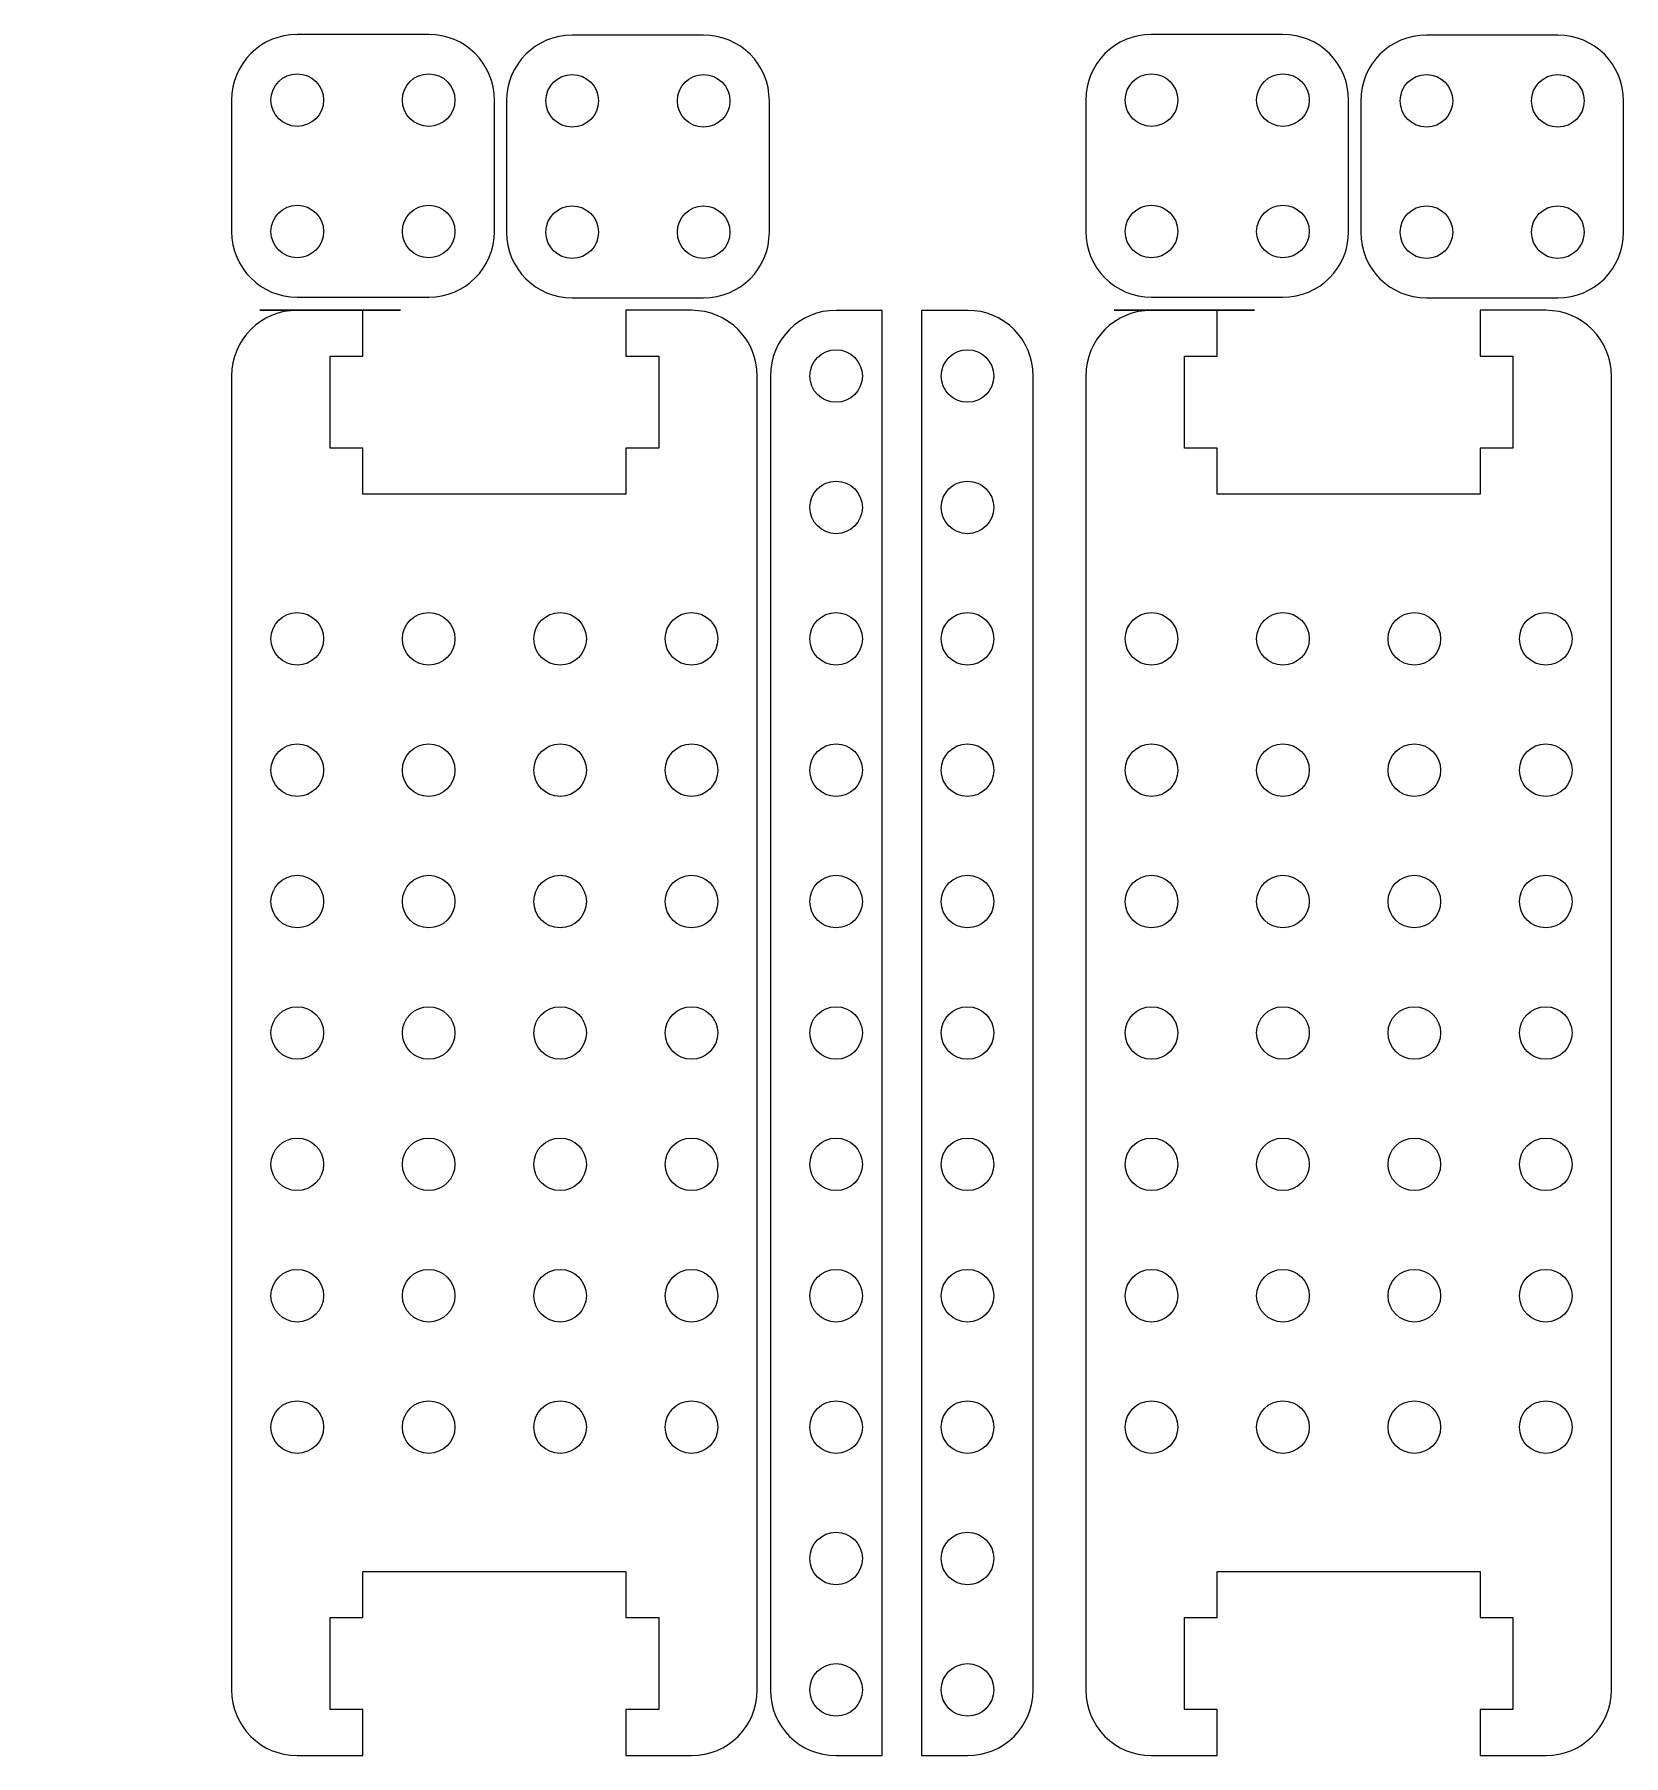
# Model space of a CAD drawing. Extents: x -15 to 771, y 0 to 274.
# Drawn here: x -15 to 105.9, y 136 to 267 of the extents above; entities that cross this region are included whole.
import ezdxf

# ---------------------------------------------------------------- set-up
doc = ezdxf.new("R2010")
doc.units = 0
doc.layers.add('Layer_1', color=7, linetype='CONTINUOUS')

msp = doc.modelspace()

# ---------------------------------------------------------------- linework, layer by layer
at = {"layer": 'Layer_1', "color": 7}
for points in [[(15.000052, 266.999999), (5.000038, 267.00001)], [(35.920381, 266.948155), (25.920367, 266.948166)], [(80.000012, 266.999999), (69.999998, 267.00001)], [(100.920364, 266.948155), (90.92035, 266.948166)], [(0.000051, 262.000003), (0.000048, 252.000009)], [(7.000051, 261.999994), (7.000051, 261.999994)], [(17.000054, 261.999994), (17.000054, 261.999994)], [(20.000053, 257.000027), (20.000053, 262.000003)], [(20.92038, 261.948159), (20.92038, 251.948165)], [(27.920383, 261.94815), (27.920383, 261.94815)], [(37.920383, 261.94815), (37.920383, 261.94815)], [(40.920382, 256.948183), (40.920382, 261.948159)], [(65.000011, 262.000003), (65.000008, 252.000009)], [(72.000011, 261.999994), (72.000011, 261.999994)], [(82.000014, 261.999994), (82.000014, 261.999994)], [(85.000013, 257.000027), (85.000013, 262.000003)], [(85.920363, 261.948159), (85.920363, 251.948165)], [(92.920366, 261.94815), (92.920366, 261.94815)], [(102.920366, 261.94815), (102.920366, 261.94815)], [(105.920365, 256.948183), (105.920365, 261.948159)], [(20.000053, 252.000037), (20.000053, 257.000027)], [(40.920382, 251.948193), (40.920382, 256.948183)], [(85.000013, 252.000037), (85.000013, 257.000027)], [(105.920365, 251.948193), (105.920365, 256.948183)], [(7.000051, 251.999994), (7.000051, 251.999994)], [(17.000051, 251.999994), (17.000051, 251.999994)], [(27.92038, 251.94815), (27.92038, 251.94815)], [(37.920383, 251.94815), (37.920383, 251.94815)], [(72.000011, 251.999994), (72.000011, 251.999994)], [(82.000011, 251.999994), (82.000011, 251.999994)], [(92.920363, 251.94815), (92.920363, 251.94815)], [(102.920366, 251.94815), (102.920366, 251.94815)], [(5.000035, 246.999991), (15.000052, 247.000019)], [(25.920367, 246.948147), (35.920381, 246.948175)], [(69.999995, 246.999991), (80.000012, 247.000019)], [(90.92035, 246.948147), (100.920364, 246.948175)], [(35.00004, 246.000004), (30.000039, 246.000004), (30.000039, 242.499997), (32.500039, 242.499997), (32.500039, 235.499991), (30.000039, 235.499991), (30.000039, 231.99999), (10.000039, 231.99999), (10.000039, 235.499991), (7.500039, 235.499991), (7.500039, 242.499997), (10.000042, 242.499997), (10.000039, 246.000004)], [(46.000029, 135.999987), (49.500059, 135.999987), (49.500059, 245.999984)], [(49.500059, 245.999984), (46.000043, 245.999984)], [(56.000032, 245.999984), (52.500053, 245.999984), (52.500053, 135.999987)], [(100, 246.000004), (94.999999, 246.000004), (94.999999, 242.499997), (97.5, 242.499997), (97.5, 235.499991), (94.999999, 235.499991), (94.999999, 231.99999), (75, 231.99999), (75, 235.499991), (72.499999, 235.499991), (72.499999, 242.499997), (75.000002, 242.499997), (75, 246.000004)], [(46.000047, 242.999977), (46.000047, 242.999977)], [(56.000047, 242.999977), (56.000047, 242.999977)], [(0.000042, 240.999989), (0.000028, 140.999977)], [(40.000064, 140.999977), (40.000064, 240.999989)], [(41.000045, 240.999994), (41.000031, 140.999974)], [(61.00005, 140.999974), (61.00005, 240.999994)], [(65.000003, 240.999989), (64.999989, 140.999977)], [(105.000024, 140.999977), (105.000024, 240.999989)], [(46.000047, 232.999997), (46.000047, 232.999997)], [(56.000047, 232.999997), (56.000047, 232.999997)], [(5.000045, 222.999994), (5.000045, 222.999994)], [(15.000044, 222.999994), (15.000044, 222.999994)], [(25.000044, 222.999991), (25.000044, 222.999991)], [(35.000044, 222.999991), (35.000044, 222.999991)], [(46.000047, 222.999988), (46.000047, 222.999988)], [(56.000047, 222.999988), (56.000047, 222.999988)], [(70.000005, 222.999994), (70.000005, 222.999994)], [(80.000005, 222.999994), (80.000005, 222.999994)], [(90.000004, 222.999991), (90.000004, 222.999991)], [(100.000004, 222.999991), (100.000004, 222.999991)], [(5.000045, 212.999991), (5.000045, 212.999991)], [(15.000044, 212.999991), (15.000044, 212.999991)], [(25.000044, 212.999989), (25.000044, 212.999989)], [(35.000044, 212.999989), (35.000044, 212.999989)], [(46.000047, 212.99998), (46.000047, 212.99998)], [(56.000047, 212.99998), (56.000047, 212.99998)], [(70.000005, 212.999991), (70.000005, 212.999991)], [(80.000005, 212.999991), (80.000005, 212.999991)], [(90.000004, 212.999989), (90.000004, 212.999989)], [(100.000004, 212.999989), (100.000004, 212.999989)], [(5.000045, 202.999992), (5.000045, 202.999992)], [(15.000044, 202.999992), (15.000044, 202.999992)], [(25.000044, 202.999989), (25.000044, 202.999989)], [(35.000044, 202.999989), (35.000044, 202.999989)], [(46.000047, 202.999972), (46.000047, 202.999972)], [(56.000047, 202.999972), (56.000047, 202.999972)], [(70.000005, 202.999992), (70.000005, 202.999992)], [(80.000005, 202.999992), (80.000005, 202.999992)], [(90.000004, 202.999989), (90.000004, 202.999989)], [(100.000004, 202.999989), (100.000004, 202.999989)], [(5.000045, 192.999992), (5.000045, 192.999992)], [(15.000044, 192.999992), (15.000044, 192.999992)], [(25.000044, 192.999989), (25.000044, 192.999989)], [(35.000044, 192.999989), (35.000044, 192.999989)], [(46.000047, 192.999986), (46.000047, 192.999986)], [(56.000047, 192.999986), (56.000047, 192.999986)], [(70.000005, 192.999992), (70.000005, 192.999992)], [(80.000005, 192.999992), (80.000005, 192.999992)], [(90.000004, 192.999989), (90.000004, 192.999989)], [(100.000004, 192.999989), (100.000004, 192.999989)], [(5.000045, 182.999992), (5.000045, 182.999992)], [(15.000044, 182.999992), (15.000044, 182.999992)], [(25.000044, 182.999989), (25.000044, 182.999989)], [(35.000044, 182.999989), (35.000044, 182.999989)], [(46.000047, 182.999986), (46.000047, 182.999986)], [(56.000047, 182.999986), (56.000047, 182.999986)], [(70.000005, 182.999992), (70.000005, 182.999992)], [(80.000005, 182.999992), (80.000005, 182.999992)], [(90.000004, 182.999989), (90.000004, 182.999989)], [(100.000004, 182.999989), (100.000004, 182.999989)], [(5.000045, 172.999992), (5.000045, 172.999992)], [(15.000044, 172.999992), (15.000044, 172.999992)], [(25.000044, 172.99999), (25.000044, 172.99999)], [(35.000044, 172.99999), (35.000044, 172.99999)], [(46.000047, 172.999987), (46.000047, 172.999987)], [(56.000047, 172.999987), (56.000047, 172.999987)], [(70.000005, 172.999992), (70.000005, 172.999992)], [(80.000005, 172.999992), (80.000005, 172.999992)], [(90.000004, 172.99999), (90.000004, 172.99999)], [(100.000004, 172.99999), (100.000004, 172.99999)], [(5.000045, 162.999995), (5.000045, 162.999995)], [(15.000044, 162.999995), (15.000044, 162.999995)], [(25.000044, 162.999995), (25.000044, 162.999995)], [(35.000044, 162.999995), (35.000044, 162.999995)], [(46.000047, 162.99999), (46.000047, 162.99999)], [(56.000047, 162.99999), (56.000047, 162.99999)], [(70.000005, 162.999995), (70.000005, 162.999995)], [(80.000005, 162.999995), (80.000005, 162.999995)], [(90.000004, 162.999995), (90.000004, 162.999995)], [(100.000004, 162.999995), (100.000004, 162.999995)], [(46.000047, 152.99999), (46.000047, 152.99999)], [(56.000047, 152.99999), (56.000047, 152.99999)], [(5.000027, 135.99999), (10.000039, 135.99999), (10.000042, 139.499991), (7.500041, 139.499991), (7.500039, 146.499991), (10.000042, 146.499991), (10.000042, 149.99999), (30.000016, 149.99999), (30.000039, 146.499991), (32.500039, 146.499991), (32.500039, 139.499991), (30.000039, 139.499991), (30.000044, 135.99999), (35.00004, 135.99999)], [(69.999987, 135.99999), (75, 135.99999), (75.000002, 139.499991), (72.500002, 139.499991), (72.499999, 146.499991), (75.000002, 146.499991), (75.000002, 149.99999), (94.999977, 149.99999), (94.999999, 146.499991), (97.5, 146.499991), (97.5, 139.499991), (94.999999, 139.499991), (95.000005, 135.99999), (100, 135.99999)], [(46.000047, 142.99999), (46.000047, 142.99999)], [(56.000047, 142.99999), (56.000047, 142.99999)], [(40.000064, 140.999977), (40.000064, 140.999977)], [(105.000024, 140.999977), (105.000024, 140.999977)], [(52.500053, 135.999987), (56.000032, 135.999987)]]:
    msp.add_lwpolyline(points, dxfattribs=at)
for points in [[(5.000038, 267.00001), (2.230041, 267.000013), (0.000051, 264.769995), (0.000051, 262.000003)], [(20.000053, 262.000003), (20.000053, 264.769983), (17.770049, 266.999996), (15.000052, 266.999999)], [(25.920367, 266.948166), (23.15037, 266.948169), (20.92038, 264.71815), (20.92038, 261.948159)], [(40.920382, 261.948159), (40.920382, 264.718139), (38.690378, 266.948152), (35.920381, 266.948155)], [(69.999998, 267.00001), (67.230001, 267.000013), (65.000011, 264.769995), (65.000011, 262.000003)], [(85.000013, 262.000003), (85.000013, 264.769983), (82.770009, 266.999996), (80.000012, 266.999999)], [(90.92035, 266.948166), (88.150353, 266.948169), (85.920363, 264.71815), (85.920363, 261.948159)], [(105.920365, 261.948159), (105.920365, 264.718139), (103.690361, 266.948152), (100.920364, 266.948155)], [(3.000051, 261.999994), (3.000051, 263.104564), (3.895482, 263.999994), (5.000051, 263.999994)], [(5.000051, 263.999994), (6.10462, 263.999994), (7.000051, 263.104564), (7.000051, 261.999994)], [(13.000054, 261.999994), (13.000054, 263.104564), (13.895484, 263.999994), (15.000054, 263.999994)], [(15.000054, 263.999994), (16.104623, 263.999994), (17.000054, 263.104564), (17.000054, 261.999994)], [(23.920383, 261.94815), (23.920383, 263.052719), (24.815813, 263.948149), (25.920383, 263.948149)], [(25.920383, 263.948149), (27.024952, 263.948149), (27.920383, 263.052719), (27.920383, 261.94815)], [(33.920383, 261.94815), (33.920383, 263.052719), (34.815813, 263.948149), (35.920383, 263.948149)], [(35.920383, 263.948149), (37.024952, 263.948149), (37.920383, 263.052719), (37.920383, 261.94815)], [(68.000011, 261.999994), (68.000011, 263.104564), (68.895442, 263.999994), (70.000011, 263.999994)], [(70.000011, 263.999994), (71.104581, 263.999994), (72.000011, 263.104564), (72.000011, 261.999994)], [(78.000014, 261.999994), (78.000014, 263.104564), (78.895444, 263.999994), (80.000014, 263.999994)], [(80.000014, 263.999994), (81.104583, 263.999994), (82.000014, 263.104564), (82.000014, 261.999994)], [(88.920366, 261.94815), (88.920366, 263.052719), (89.815796, 263.948149), (90.920366, 263.948149)], [(90.920366, 263.948149), (92.024935, 263.948149), (92.920366, 263.052719), (92.920366, 261.94815)], [(98.920365, 261.94815), (98.920365, 263.052719), (99.815796, 263.948149), (100.920366, 263.948149)], [(100.920366, 263.948149), (102.024935, 263.948149), (102.920366, 263.052719), (102.920366, 261.94815)], [(5.000051, 259.999994), (3.895482, 259.999994), (3.000051, 260.895424), (3.000051, 261.999994)], [(7.000051, 261.999994), (7.000051, 260.895424), (6.10462, 259.999994), (5.000051, 259.999994)], [(15.000054, 259.999994), (13.895484, 259.999994), (13.000054, 260.895424), (13.000054, 261.999994)], [(17.000054, 261.999994), (17.000054, 260.895424), (16.104623, 259.999994), (15.000054, 259.999994)], [(25.920383, 259.94815), (24.815813, 259.94815), (23.920383, 260.84358), (23.920383, 261.94815)], [(27.920383, 261.94815), (27.920383, 260.84358), (27.024952, 259.94815), (25.920383, 259.94815)], [(35.920383, 259.94815), (34.815813, 259.94815), (33.920383, 260.84358), (33.920383, 261.94815)], [(37.920383, 261.94815), (37.920383, 260.84358), (37.024952, 259.94815), (35.920383, 259.94815)], [(70.000011, 259.999994), (68.895442, 259.999994), (68.000011, 260.895424), (68.000011, 261.999994)], [(72.000011, 261.999994), (72.000011, 260.895424), (71.104581, 259.999994), (70.000011, 259.999994)], [(80.000014, 259.999994), (78.895444, 259.999994), (78.000014, 260.895424), (78.000014, 261.999994)], [(82.000014, 261.999994), (82.000014, 260.895424), (81.104583, 259.999994), (80.000014, 259.999994)], [(90.920366, 259.94815), (89.815796, 259.94815), (88.920366, 260.84358), (88.920366, 261.94815)], [(92.920366, 261.94815), (92.920366, 260.84358), (92.024935, 259.94815), (90.920366, 259.94815)], [(100.920366, 259.94815), (99.815796, 259.94815), (98.920365, 260.84358), (98.920365, 261.94815)], [(102.920366, 261.94815), (102.920366, 260.84358), (102.024935, 259.94815), (100.920366, 259.94815)], [(3.000051, 251.999994), (3.000051, 253.104564), (3.895482, 253.999994), (5.000051, 253.999994)], [(5.000051, 253.999994), (6.10462, 253.999994), (7.000051, 253.104564), (7.000051, 251.999994)], [(13.000051, 251.999994), (13.000051, 253.104564), (13.895481, 253.999994), (15.000051, 253.999994)], [(15.000051, 253.999994), (16.10462, 253.999994), (17.000051, 253.104564), (17.000051, 251.999994)], [(23.92038, 251.94815), (23.92038, 253.05272), (24.815811, 253.94815), (25.92038, 253.94815)], [(25.92038, 253.94815), (27.024949, 253.94815), (27.92038, 253.05272), (27.92038, 251.94815)], [(33.920383, 251.94815), (33.920383, 253.05272), (34.815813, 253.94815), (35.920383, 253.94815)], [(35.920383, 253.94815), (37.024952, 253.94815), (37.920383, 253.05272), (37.920383, 251.94815)], [(68.000011, 251.999994), (68.000011, 253.104564), (68.895442, 253.999994), (70.000011, 253.999994)], [(70.000011, 253.999994), (71.104581, 253.999994), (72.000011, 253.104564), (72.000011, 251.999994)], [(78.000011, 251.999994), (78.000011, 253.104564), (78.895442, 253.999994), (80.000011, 253.999994)], [(80.000011, 253.999994), (81.104581, 253.999994), (82.000011, 253.104564), (82.000011, 251.999994)], [(88.920363, 251.94815), (88.920363, 253.05272), (89.815793, 253.94815), (90.920363, 253.94815)], [(90.920363, 253.94815), (92.024932, 253.94815), (92.920363, 253.05272), (92.920363, 251.94815)], [(98.920365, 251.94815), (98.920365, 253.05272), (99.815796, 253.94815), (100.920366, 253.94815)], [(100.920366, 253.94815), (102.024935, 253.94815), (102.920366, 253.05272), (102.920366, 251.94815)], [(0.000048, 252.000009), (0.000048, 249.229998), (2.230038, 246.999991), (5.000035, 246.999991)], [(5.000051, 249.999994), (3.895482, 249.999994), (3.000051, 250.895424), (3.000051, 251.999994)], [(7.000051, 251.999994), (7.000051, 250.895424), (6.10462, 249.999994), (5.000051, 249.999994)], [(15.000051, 249.999994), (13.895481, 249.999994), (13.000051, 250.895424), (13.000051, 251.999994)], [(17.000051, 251.999994), (17.000051, 250.895424), (16.10462, 249.999994), (15.000051, 249.999994)], [(15.000052, 247.000019), (17.770049, 247.000019), (20.000053, 249.230054), (20.000053, 252.000037)], [(20.92038, 251.948165), (20.92038, 249.178154), (23.15037, 246.948147), (25.920367, 246.948147)], [(25.92038, 249.94815), (24.815811, 249.94815), (23.92038, 250.84358), (23.92038, 251.94815)], [(27.92038, 251.94815), (27.92038, 250.84358), (27.024949, 249.94815), (25.92038, 249.94815)], [(35.920383, 249.94815), (34.815813, 249.94815), (33.920383, 250.84358), (33.920383, 251.94815)], [(35.920381, 246.948175), (38.690378, 246.948175), (40.920382, 249.17821), (40.920382, 251.948193)], [(37.920383, 251.94815), (37.920383, 250.84358), (37.024952, 249.94815), (35.920383, 249.94815)], [(65.000008, 252.000009), (65.000008, 249.229998), (67.229998, 246.999991), (69.999995, 246.999991)], [(70.000011, 249.999994), (68.895442, 249.999994), (68.000011, 250.895424), (68.000011, 251.999994)], [(72.000011, 251.999994), (72.000011, 250.895424), (71.104581, 249.999994), (70.000011, 249.999994)], [(80.000011, 249.999994), (78.895442, 249.999994), (78.000011, 250.895424), (78.000011, 251.999994)], [(82.000011, 251.999994), (82.000011, 250.895424), (81.104581, 249.999994), (80.000011, 249.999994)], [(80.000012, 247.000019), (82.770009, 247.000019), (85.000013, 249.230054), (85.000013, 252.000037)], [(85.920363, 251.948165), (85.920363, 249.178154), (88.150353, 246.948147), (90.92035, 246.948147)], [(90.920363, 249.94815), (89.815793, 249.94815), (88.920363, 250.84358), (88.920363, 251.94815)], [(92.920363, 251.94815), (92.920363, 250.84358), (92.024932, 249.94815), (90.920363, 249.94815)], [(100.920366, 249.94815), (99.815796, 249.94815), (98.920365, 250.84358), (98.920365, 251.94815)], [(100.920364, 246.948175), (103.690361, 246.948175), (105.920365, 249.17821), (105.920365, 251.948193)], [(102.920366, 251.94815), (102.920366, 250.84358), (102.024935, 249.94815), (100.920366, 249.94815)], [(10.000039, 246.000004), (-14.999964, 246.000004), (30.000044, 246.000004), (5.000041, 246.000004)], [(5.000041, 246.000004), (2.230058, 246.000004), (0.000042, 243.769997), (0.000042, 240.999989)], [(40.000064, 240.999989), (40.000064, 243.769997), (37.770029, 246.000004), (35.00004, 246.000004)], [(46.000043, 245.999984), (43.230061, 245.999984), (41.000045, 243.769977), (41.000045, 240.999994)], [(75, 246.000004), (49.999996, 246.000004), (95.000005, 246.000004), (70.000001, 246.000004)], [(61.00005, 240.999994), (61.000078, 243.769977), (58.770015, 245.999984), (56.000032, 245.999984)], [(70.000001, 246.000004), (67.230018, 246.000004), (65.000003, 243.769997), (65.000003, 240.999989)], [(105.000024, 240.999989), (105.000024, 243.769997), (102.769989, 246.000004), (100, 246.000004)], [(44.000047, 240.999977), (44.000047, 242.104546), (44.895478, 242.999977), (46.000047, 242.999977)], [(46.000047, 242.999977), (47.104617, 242.999977), (48.000047, 242.104546), (48.000047, 240.999977)], [(54.000047, 240.999977), (54.000047, 242.104546), (54.895477, 242.999977), (56.000047, 242.999977)], [(56.000047, 242.999977), (57.104617, 242.999977), (58.000047, 242.104546), (58.000047, 240.999977)], [(46.000047, 238.999976), (44.895478, 238.999976), (44.000047, 239.895407), (44.000047, 240.999977)], [(48.000047, 240.999977), (48.000047, 239.895407), (47.104617, 238.999976), (46.000047, 238.999976)], [(56.000047, 238.999976), (54.895477, 238.999976), (54.000047, 239.895407), (54.000047, 240.999977)], [(58.000047, 240.999977), (58.000047, 239.895407), (57.104617, 238.999976), (56.000047, 238.999976)], [(44.000047, 230.999997), (44.000047, 232.104566), (44.895478, 232.999997), (46.000047, 232.999997)], [(46.000047, 232.999997), (47.104617, 232.999997), (48.000047, 232.104566), (48.000047, 230.999997)], [(54.000047, 230.999997), (54.000047, 232.104566), (54.895477, 232.999997), (56.000047, 232.999997)], [(56.000047, 232.999997), (57.104617, 232.999997), (58.000047, 232.104566), (58.000047, 230.999997)], [(46.000047, 228.999996), (44.895478, 228.999996), (44.000047, 229.895427), (44.000047, 230.999997)], [(48.000047, 230.999997), (48.000047, 229.895427), (47.104617, 228.999996), (46.000047, 228.999996)], [(56.000047, 228.999996), (54.895477, 228.999996), (54.000047, 229.895427), (54.000047, 230.999997)], [(58.000047, 230.999997), (58.000047, 229.895427), (57.104617, 228.999996), (56.000047, 228.999996)], [(3.000045, 220.999994), (3.000045, 222.104563), (3.895475, 222.999994), (5.000045, 222.999994)], [(5.000045, 222.999994), (6.104614, 222.999994), (7.000044, 222.104563), (7.000044, 220.999994)], [(13.000045, 220.999994), (13.000045, 222.104563), (13.895475, 222.999994), (15.000044, 222.999994)], [(15.000044, 222.999994), (16.104614, 222.999994), (17.000044, 222.104563), (17.000044, 220.999994)], [(23.000044, 220.999991), (23.000044, 222.10456), (23.895474, 222.999991), (25.000044, 222.999991)], [(25.000044, 222.999991), (26.104614, 222.999991), (27.000044, 222.10456), (27.000044, 220.999991)], [(33.000044, 220.999991), (33.000044, 222.10456), (33.895474, 222.999991), (35.000044, 222.999991)], [(35.000044, 222.999991), (36.104614, 222.999991), (37.000044, 222.10456), (37.000044, 220.999991)], [(44.000047, 220.999988), (44.000047, 222.104558), (44.895478, 222.999988), (46.000047, 222.999988)], [(46.000047, 222.999988), (47.104617, 222.999988), (48.000047, 222.104558), (48.000047, 220.999988)], [(54.000047, 220.999988), (54.000047, 222.104558), (54.895477, 222.999988), (56.000047, 222.999988)], [(56.000047, 222.999988), (57.104617, 222.999988), (58.000047, 222.104558), (58.000047, 220.999988)], [(68.000005, 220.999994), (68.000005, 222.104563), (68.895435, 222.999994), (70.000005, 222.999994)], [(70.000005, 222.999994), (71.104575, 222.999994), (72.000005, 222.104563), (72.000005, 220.999994)], [(78.000005, 220.999994), (78.000005, 222.104563), (78.895435, 222.999994), (80.000005, 222.999994)], [(80.000005, 222.999994), (81.104574, 222.999994), (82.000005, 222.104563), (82.000005, 220.999994)], [(88.000005, 220.999991), (88.000005, 222.10456), (88.895435, 222.999991), (90.000004, 222.999991)], [(90.000004, 222.999991), (91.104574, 222.999991), (92.000004, 222.10456), (92.000004, 220.999991)], [(98.000004, 220.999991), (98.000004, 222.10456), (98.895434, 222.999991), (100.000004, 222.999991)], [(100.000004, 222.999991), (101.104574, 222.999991), (102.000004, 222.10456), (102.000004, 220.999991)], [(5.000045, 218.999994), (3.895475, 218.999994), (3.000045, 219.895424), (3.000045, 220.999994)], [(7.000044, 220.999994), (7.000044, 219.895424), (6.104614, 218.999994), (5.000045, 218.999994)], [(15.000044, 218.999994), (13.895475, 218.999994), (13.000045, 219.895424), (13.000045, 220.999994)], [(17.000044, 220.999994), (17.000044, 219.895424), (16.104614, 218.999994), (15.000044, 218.999994)], [(25.000044, 218.999991), (23.895474, 218.999991), (23.000044, 219.895422), (23.000044, 220.999991)], [(27.000044, 220.999991), (27.000044, 219.895422), (26.104614, 218.999991), (25.000044, 218.999991)], [(35.000044, 218.999991), (33.895474, 218.999991), (33.000044, 219.895422), (33.000044, 220.999991)], [(37.000044, 220.999991), (37.000044, 219.895422), (36.104614, 218.999991), (35.000044, 218.999991)], [(46.000047, 218.999988), (44.895478, 218.999988), (44.000047, 219.895419), (44.000047, 220.999988)], [(48.000047, 220.999988), (48.000047, 219.895419), (47.104617, 218.999988), (46.000047, 218.999988)], [(56.000047, 218.999988), (54.895477, 218.999988), (54.000047, 219.895419), (54.000047, 220.999988)], [(58.000047, 220.999988), (58.000047, 219.895419), (57.104617, 218.999988), (56.000047, 218.999988)], [(70.000005, 218.999994), (68.895435, 218.999994), (68.000005, 219.895424), (68.000005, 220.999994)], [(72.000005, 220.999994), (72.000005, 219.895424), (71.104575, 218.999994), (70.000005, 218.999994)], [(80.000005, 218.999994), (78.895435, 218.999994), (78.000005, 219.895424), (78.000005, 220.999994)], [(82.000005, 220.999994), (82.000005, 219.895424), (81.104574, 218.999994), (80.000005, 218.999994)], [(90.000004, 218.999991), (88.895435, 218.999991), (88.000005, 219.895422), (88.000005, 220.999991)], [(92.000004, 220.999991), (92.000004, 219.895422), (91.104574, 218.999991), (90.000004, 218.999991)], [(100.000004, 218.999991), (98.895434, 218.999991), (98.000004, 219.895422), (98.000004, 220.999991)], [(102.000004, 220.999991), (102.000004, 219.895422), (101.104574, 218.999991), (100.000004, 218.999991)], [(3.000045, 210.999991), (3.000045, 212.104561), (3.895475, 212.999991), (5.000045, 212.999991)], [(5.000045, 212.999991), (6.104614, 212.999991), (7.000044, 212.104561), (7.000044, 210.999991)], [(13.000045, 210.999991), (13.000045, 212.104561), (13.895475, 212.999991), (15.000044, 212.999991)], [(15.000044, 212.999991), (16.104614, 212.999991), (17.000044, 212.104561), (17.000044, 210.999991)], [(23.000044, 210.999989), (23.000044, 212.104558), (23.895474, 212.999989), (25.000044, 212.999989)], [(25.000044, 212.999989), (26.104614, 212.999989), (27.000044, 212.104558), (27.000044, 210.999989)], [(33.000044, 210.999989), (33.000044, 212.104558), (33.895474, 212.999989), (35.000044, 212.999989)], [(35.000044, 212.999989), (36.104614, 212.999989), (37.000044, 212.104558), (37.000044, 210.999989)], [(44.000047, 210.99998), (44.000047, 212.104549), (44.895478, 212.99998), (46.000047, 212.99998)], [(46.000047, 212.99998), (47.104617, 212.99998), (48.000047, 212.104549), (48.000047, 210.99998)], [(54.000047, 210.99998), (54.000047, 212.104549), (54.895477, 212.99998), (56.000047, 212.99998)], [(56.000047, 212.99998), (57.104617, 212.99998), (58.000047, 212.104549), (58.000047, 210.99998)], [(68.000005, 210.999991), (68.000005, 212.104561), (68.895435, 212.999991), (70.000005, 212.999991)], [(70.000005, 212.999991), (71.104575, 212.999991), (72.000005, 212.104561), (72.000005, 210.999991)], [(78.000005, 210.999991), (78.000005, 212.104561), (78.895435, 212.999991), (80.000005, 212.999991)], [(80.000005, 212.999991), (81.104574, 212.999991), (82.000005, 212.104561), (82.000005, 210.999991)], [(88.000005, 210.999989), (88.000005, 212.104558), (88.895435, 212.999989), (90.000004, 212.999989)], [(90.000004, 212.999989), (91.104574, 212.999989), (92.000004, 212.104558), (92.000004, 210.999989)], [(98.000004, 210.999989), (98.000004, 212.104558), (98.895434, 212.999989), (100.000004, 212.999989)], [(100.000004, 212.999989), (101.104574, 212.999989), (102.000004, 212.104558), (102.000004, 210.999989)], [(5.000045, 208.999991), (3.895475, 208.999991), (3.000045, 209.895422), (3.000045, 210.999991)], [(7.000044, 210.999991), (7.000044, 209.895422), (6.104614, 208.999991), (5.000045, 208.999991)], [(15.000044, 208.999991), (13.895475, 208.999991), (13.000045, 209.895422), (13.000045, 210.999991)], [(17.000044, 210.999991), (17.000044, 209.895422), (16.104614, 208.999991), (15.000044, 208.999991)], [(25.000044, 208.999988), (23.895474, 208.999988), (23.000044, 209.895419), (23.000044, 210.999989)], [(27.000044, 210.999989), (27.000044, 209.895419), (26.104614, 208.999988), (25.000044, 208.999988)], [(35.000044, 208.999988), (33.895474, 208.999988), (33.000044, 209.895419), (33.000044, 210.999989)], [(37.000044, 210.999989), (37.000044, 209.895419), (36.104614, 208.999988), (35.000044, 208.999988)], [(46.000047, 208.99998), (44.895478, 208.99998), (44.000047, 209.895411), (44.000047, 210.99998)], [(48.000047, 210.99998), (48.000047, 209.895411), (47.104617, 208.99998), (46.000047, 208.99998)], [(56.000047, 208.99998), (54.895477, 208.99998), (54.000047, 209.895411), (54.000047, 210.99998)], [(58.000047, 210.99998), (58.000047, 209.895411), (57.104617, 208.99998), (56.000047, 208.99998)], [(70.000005, 208.999991), (68.895435, 208.999991), (68.000005, 209.895422), (68.000005, 210.999991)], [(72.000005, 210.999991), (72.000005, 209.895422), (71.104575, 208.999991), (70.000005, 208.999991)], [(80.000005, 208.999991), (78.895435, 208.999991), (78.000005, 209.895422), (78.000005, 210.999991)], [(82.000005, 210.999991), (82.000005, 209.895422), (81.104574, 208.999991), (80.000005, 208.999991)], [(90.000004, 208.999988), (88.895435, 208.999988), (88.000005, 209.895419), (88.000005, 210.999989)], [(92.000004, 210.999989), (92.000004, 209.895419), (91.104574, 208.999988), (90.000004, 208.999988)], [(100.000004, 208.999988), (98.895434, 208.999988), (98.000004, 209.895419), (98.000004, 210.999989)], [(102.000004, 210.999989), (102.000004, 209.895419), (101.104574, 208.999988), (100.000004, 208.999988)], [(3.000045, 200.999992), (3.000045, 202.104561), (3.895475, 202.999992), (5.000045, 202.999992)], [(5.000045, 202.999992), (6.104614, 202.999992), (7.000044, 202.104561), (7.000044, 200.999992)], [(13.000045, 200.999992), (13.000045, 202.104561), (13.895475, 202.999992), (15.000044, 202.999992)], [(15.000044, 202.999992), (16.104614, 202.999992), (17.000044, 202.104561), (17.000044, 200.999992)], [(23.000044, 200.999989), (23.000044, 202.104558), (23.895474, 202.999989), (25.000044, 202.999989)], [(25.000044, 202.999989), (26.104614, 202.999989), (27.000044, 202.104558), (27.000044, 200.999989)], [(33.000044, 200.999989), (33.000044, 202.104558), (33.895474, 202.999989), (35.000044, 202.999989)], [(35.000044, 202.999989), (36.104614, 202.999989), (37.000044, 202.104558), (37.000044, 200.999989)], [(44.000047, 200.999972), (44.000047, 202.104541), (44.895478, 202.999972), (46.000047, 202.999972)], [(46.000047, 202.999972), (47.104617, 202.999972), (48.000047, 202.104541), (48.000047, 200.999972)], [(54.000047, 200.999972), (54.000047, 202.104541), (54.895477, 202.999972), (56.000047, 202.999972)], [(56.000047, 202.999972), (57.104617, 202.999972), (58.000047, 202.104541), (58.000047, 200.999972)], [(68.000005, 200.999992), (68.000005, 202.104561), (68.895435, 202.999992), (70.000005, 202.999992)], [(70.000005, 202.999992), (71.104575, 202.999992), (72.000005, 202.104561), (72.000005, 200.999992)], [(78.000005, 200.999992), (78.000005, 202.104561), (78.895435, 202.999992), (80.000005, 202.999992)], [(80.000005, 202.999992), (81.104574, 202.999992), (82.000005, 202.104561), (82.000005, 200.999992)], [(88.000005, 200.999989), (88.000005, 202.104558), (88.895435, 202.999989), (90.000004, 202.999989)], [(90.000004, 202.999989), (91.104574, 202.999989), (92.000004, 202.104558), (92.000004, 200.999989)], [(98.000004, 200.999989), (98.000004, 202.104558), (98.895434, 202.999989), (100.000004, 202.999989)], [(100.000004, 202.999989), (101.104574, 202.999989), (102.000004, 202.104558), (102.000004, 200.999989)], [(5.000045, 198.999992), (3.895475, 198.999992), (3.000045, 199.895422), (3.000045, 200.999992)], [(7.000044, 200.999992), (7.000044, 199.895422), (6.104614, 198.999992), (5.000045, 198.999992)], [(15.000044, 198.999992), (13.895475, 198.999992), (13.000045, 199.895422), (13.000045, 200.999992)], [(17.000044, 200.999992), (17.000044, 199.895422), (16.104614, 198.999992), (15.000044, 198.999992)], [(25.000044, 198.999989), (23.895474, 198.999989), (23.000044, 199.895419), (23.000044, 200.999989)], [(27.000044, 200.999989), (27.000044, 199.895419), (26.104614, 198.999989), (25.000044, 198.999989)], [(35.000044, 198.999989), (33.895474, 198.999989), (33.000044, 199.895419), (33.000044, 200.999989)], [(37.000044, 200.999989), (37.000044, 199.895419), (36.104614, 198.999989), (35.000044, 198.999989)], [(46.000047, 198.999972), (44.895478, 198.999972), (44.000047, 199.895402), (44.000047, 200.999972)], [(48.000047, 200.999972), (48.000047, 199.895402), (47.104617, 198.999972), (46.000047, 198.999972)], [(56.000047, 198.999972), (54.895477, 198.999972), (54.000047, 199.895402), (54.000047, 200.999972)], [(58.000047, 200.999972), (58.000047, 199.895402), (57.104617, 198.999972), (56.000047, 198.999972)], [(70.000005, 198.999992), (68.895435, 198.999992), (68.000005, 199.895422), (68.000005, 200.999992)], [(72.000005, 200.999992), (72.000005, 199.895422), (71.104575, 198.999992), (70.000005, 198.999992)], [(80.000005, 198.999992), (78.895435, 198.999992), (78.000005, 199.895422), (78.000005, 200.999992)], [(82.000005, 200.999992), (82.000005, 199.895422), (81.104574, 198.999992), (80.000005, 198.999992)], [(90.000004, 198.999989), (88.895435, 198.999989), (88.000005, 199.895419), (88.000005, 200.999989)], [(92.000004, 200.999989), (92.000004, 199.895419), (91.104574, 198.999989), (90.000004, 198.999989)], [(100.000004, 198.999989), (98.895434, 198.999989), (98.000004, 199.895419), (98.000004, 200.999989)], [(102.000004, 200.999989), (102.000004, 199.895419), (101.104574, 198.999989), (100.000004, 198.999989)], [(3.000045, 190.999992), (3.000045, 192.104561), (3.895475, 192.999992), (5.000045, 192.999992)], [(5.000045, 192.999992), (6.104614, 192.999992), (7.000044, 192.104561), (7.000044, 190.999992)], [(13.000045, 190.999992), (13.000045, 192.104561), (13.895475, 192.999992), (15.000044, 192.999992)], [(15.000044, 192.999992), (16.104614, 192.999992), (17.000044, 192.104561), (17.000044, 190.999992)], [(23.000044, 190.999989), (23.000044, 192.104558), (23.895474, 192.999989), (25.000044, 192.999989)], [(25.000044, 192.999989), (26.104614, 192.999989), (27.000044, 192.104558), (27.000044, 190.999989)], [(33.000044, 190.999989), (33.000044, 192.104558), (33.895474, 192.999989), (35.000044, 192.999989)], [(35.000044, 192.999989), (36.104614, 192.999989), (37.000044, 192.104558), (37.000044, 190.999989)], [(44.000047, 190.999986), (44.000047, 192.104556), (44.895478, 192.999986), (46.000047, 192.999986)], [(46.000047, 192.999986), (47.104617, 192.999986), (48.000047, 192.104556), (48.000047, 190.999986)], [(54.000047, 190.999986), (54.000047, 192.104556), (54.895477, 192.999986), (56.000047, 192.999986)], [(56.000047, 192.999986), (57.104617, 192.999986), (58.000047, 192.104556), (58.000047, 190.999986)], [(68.000005, 190.999992), (68.000005, 192.104561), (68.895435, 192.999992), (70.000005, 192.999992)], [(70.000005, 192.999992), (71.104575, 192.999992), (72.000005, 192.104561), (72.000005, 190.999992)], [(78.000005, 190.999992), (78.000005, 192.104561), (78.895435, 192.999992), (80.000005, 192.999992)], [(80.000005, 192.999992), (81.104574, 192.999992), (82.000005, 192.104561), (82.000005, 190.999992)], [(88.000005, 190.999989), (88.000005, 192.104558), (88.895435, 192.999989), (90.000004, 192.999989)], [(90.000004, 192.999989), (91.104574, 192.999989), (92.000004, 192.104558), (92.000004, 190.999989)], [(98.000004, 190.999989), (98.000004, 192.104558), (98.895434, 192.999989), (100.000004, 192.999989)], [(100.000004, 192.999989), (101.104574, 192.999989), (102.000004, 192.104558), (102.000004, 190.999989)], [(5.000045, 188.999992), (3.895475, 188.999992), (3.000045, 189.895422), (3.000045, 190.999992)], [(7.000044, 190.999992), (7.000044, 189.895422), (6.104614, 188.999992), (5.000045, 188.999992)], [(15.000044, 188.999992), (13.895475, 188.999992), (13.000045, 189.895422), (13.000045, 190.999992)], [(17.000044, 190.999992), (17.000044, 189.895422), (16.104614, 188.999992), (15.000044, 188.999992)], [(25.000044, 188.999989), (23.895474, 188.999989), (23.000044, 189.895419), (23.000044, 190.999989)], [(27.000044, 190.999989), (27.000044, 189.895419), (26.104614, 188.999989), (25.000044, 188.999989)], [(35.000044, 188.999989), (33.895474, 188.999989), (33.000044, 189.895419), (33.000044, 190.999989)], [(37.000044, 190.999989), (37.000044, 189.895419), (36.104614, 188.999989), (35.000044, 188.999989)], [(46.000047, 188.999986), (44.895478, 188.999986), (44.000047, 189.895417), (44.000047, 190.999986)], [(48.000047, 190.999986), (48.000047, 189.895417), (47.104617, 188.999986), (46.000047, 188.999986)], [(56.000047, 188.999986), (54.895477, 188.999986), (54.000047, 189.895417), (54.000047, 190.999986)], [(58.000047, 190.999986), (58.000047, 189.895417), (57.104617, 188.999986), (56.000047, 188.999986)], [(70.000005, 188.999992), (68.895435, 188.999992), (68.000005, 189.895422), (68.000005, 190.999992)], [(72.000005, 190.999992), (72.000005, 189.895422), (71.104575, 188.999992), (70.000005, 188.999992)], [(80.000005, 188.999992), (78.895435, 188.999992), (78.000005, 189.895422), (78.000005, 190.999992)], [(82.000005, 190.999992), (82.000005, 189.895422), (81.104574, 188.999992), (80.000005, 188.999992)], [(90.000004, 188.999989), (88.895435, 188.999989), (88.000005, 189.895419), (88.000005, 190.999989)], [(92.000004, 190.999989), (92.000004, 189.895419), (91.104574, 188.999989), (90.000004, 188.999989)], [(100.000004, 188.999989), (98.895434, 188.999989), (98.000004, 189.895419), (98.000004, 190.999989)], [(102.000004, 190.999989), (102.000004, 189.895419), (101.104574, 188.999989), (100.000004, 188.999989)], [(3.000045, 180.999992), (3.000045, 182.104561), (3.895475, 182.999992), (5.000045, 182.999992)], [(5.000045, 182.999992), (6.104614, 182.999992), (7.000044, 182.104561), (7.000044, 180.999992)], [(13.000045, 180.999992), (13.000045, 182.104561), (13.895475, 182.999992), (15.000044, 182.999992)], [(15.000044, 182.999992), (16.104614, 182.999992), (17.000044, 182.104561), (17.000044, 180.999992)], [(23.000044, 180.999989), (23.000044, 182.104559), (23.895474, 182.999989), (25.000044, 182.999989)], [(25.000044, 182.999989), (26.104614, 182.999989), (27.000044, 182.104559), (27.000044, 180.999989)], [(33.000044, 180.999989), (33.000044, 182.104559), (33.895474, 182.999989), (35.000044, 182.999989)], [(35.000044, 182.999989), (36.104614, 182.999989), (37.000044, 182.104559), (37.000044, 180.999989)], [(44.000047, 180.999986), (44.000047, 182.104556), (44.895478, 182.999986), (46.000047, 182.999986)], [(46.000047, 182.999986), (47.104617, 182.999986), (48.000047, 182.104556), (48.000047, 180.999986)], [(54.000047, 180.999986), (54.000047, 182.104556), (54.895477, 182.999986), (56.000047, 182.999986)], [(56.000047, 182.999986), (57.104617, 182.999986), (58.000047, 182.104556), (58.000047, 180.999986)], [(68.000005, 180.999992), (68.000005, 182.104561), (68.895435, 182.999992), (70.000005, 182.999992)], [(70.000005, 182.999992), (71.104575, 182.999992), (72.000005, 182.104561), (72.000005, 180.999992)], [(78.000005, 180.999992), (78.000005, 182.104561), (78.895435, 182.999992), (80.000005, 182.999992)], [(80.000005, 182.999992), (81.104574, 182.999992), (82.000005, 182.104561), (82.000005, 180.999992)], [(88.000005, 180.999989), (88.000005, 182.104559), (88.895435, 182.999989), (90.000004, 182.999989)], [(90.000004, 182.999989), (91.104574, 182.999989), (92.000004, 182.104559), (92.000004, 180.999989)], [(98.000004, 180.999989), (98.000004, 182.104559), (98.895434, 182.999989), (100.000004, 182.999989)], [(100.000004, 182.999989), (101.104574, 182.999989), (102.000004, 182.104559), (102.000004, 180.999989)], [(5.000045, 178.999992), (3.895475, 178.999992), (3.000045, 179.895423), (3.000045, 180.999992)], [(7.000044, 180.999992), (7.000044, 179.895423), (6.104614, 178.999992), (5.000045, 178.999992)], [(15.000044, 178.999992), (13.895475, 178.999992), (13.000045, 179.895423), (13.000045, 180.999992)], [(17.000044, 180.999992), (17.000044, 179.895423), (16.104614, 178.999992), (15.000044, 178.999992)], [(25.000044, 178.999989), (23.895474, 178.999989), (23.000044, 179.89542), (23.000044, 180.999989)], [(27.000044, 180.999989), (27.000044, 179.89542), (26.104614, 178.999989), (25.000044, 178.999989)], [(35.000044, 178.999989), (33.895474, 178.999989), (33.000044, 179.89542), (33.000044, 180.999989)], [(37.000044, 180.999989), (37.000044, 179.89542), (36.104614, 178.999989), (35.000044, 178.999989)], [(46.000047, 178.999986), (44.895478, 178.999986), (44.000047, 179.895417), (44.000047, 180.999986)], [(48.000047, 180.999986), (48.000047, 179.895417), (47.104617, 178.999986), (46.000047, 178.999986)], [(56.000047, 178.999986), (54.895477, 178.999986), (54.000047, 179.895417), (54.000047, 180.999986)], [(58.000047, 180.999986), (58.000047, 179.895417), (57.104617, 178.999986), (56.000047, 178.999986)], [(70.000005, 178.999992), (68.895435, 178.999992), (68.000005, 179.895423), (68.000005, 180.999992)], [(72.000005, 180.999992), (72.000005, 179.895423), (71.104575, 178.999992), (70.000005, 178.999992)], [(80.000005, 178.999992), (78.895435, 178.999992), (78.000005, 179.895423), (78.000005, 180.999992)], [(82.000005, 180.999992), (82.000005, 179.895423), (81.104574, 178.999992), (80.000005, 178.999992)], [(90.000004, 178.999989), (88.895435, 178.999989), (88.000005, 179.89542), (88.000005, 180.999989)], [(92.000004, 180.999989), (92.000004, 179.89542), (91.104574, 178.999989), (90.000004, 178.999989)], [(100.000004, 178.999989), (98.895434, 178.999989), (98.000004, 179.89542), (98.000004, 180.999989)], [(102.000004, 180.999989), (102.000004, 179.89542), (101.104574, 178.999989), (100.000004, 178.999989)], [(3.000045, 170.999992), (3.000045, 172.104562), (3.895475, 172.999992), (5.000045, 172.999992)], [(5.000045, 172.999992), (6.104614, 172.999992), (7.000044, 172.104562), (7.000044, 170.999992)], [(13.000045, 170.999992), (13.000045, 172.104562), (13.895475, 172.999992), (15.000044, 172.999992)], [(15.000044, 172.999992), (16.104614, 172.999992), (17.000044, 172.104562), (17.000044, 170.999992)], [(23.000044, 170.99999), (23.000044, 172.104559), (23.895474, 172.99999), (25.000044, 172.99999)], [(25.000044, 172.99999), (26.104614, 172.99999), (27.000044, 172.104559), (27.000044, 170.99999)], [(33.000044, 170.99999), (33.000044, 172.104559), (33.895474, 172.99999), (35.000044, 172.99999)], [(35.000044, 172.99999), (36.104614, 172.99999), (37.000044, 172.104559), (37.000044, 170.99999)], [(44.000047, 170.999987), (44.000047, 172.104556), (44.895478, 172.999987), (46.000047, 172.999987)], [(46.000047, 172.999987), (47.104617, 172.999987), (48.000047, 172.104556), (48.000047, 170.999987)], [(54.000047, 170.999987), (54.000047, 172.104556), (54.895477, 172.999987), (56.000047, 172.999987)], [(56.000047, 172.999987), (57.104617, 172.999987), (58.000047, 172.104556), (58.000047, 170.999987)], [(68.000005, 170.999992), (68.000005, 172.104562), (68.895435, 172.999992), (70.000005, 172.999992)], [(70.000005, 172.999992), (71.104575, 172.999992), (72.000005, 172.104562), (72.000005, 170.999992)], [(78.000005, 170.999992), (78.000005, 172.104562), (78.895435, 172.999992), (80.000005, 172.999992)], [(80.000005, 172.999992), (81.104574, 172.999992), (82.000005, 172.104562), (82.000005, 170.999992)], [(88.000005, 170.99999), (88.000005, 172.104559), (88.895435, 172.99999), (90.000004, 172.99999)], [(90.000004, 172.99999), (91.104574, 172.99999), (92.000004, 172.104559), (92.000004, 170.99999)], [(98.000004, 170.99999), (98.000004, 172.104559), (98.895434, 172.99999), (100.000004, 172.99999)], [(100.000004, 172.99999), (101.104574, 172.99999), (102.000004, 172.104559), (102.000004, 170.99999)], [(5.000045, 168.999992), (3.895475, 168.999992), (3.000045, 169.895423), (3.000045, 170.999992)], [(7.000044, 170.999992), (7.000044, 169.895423), (6.104614, 168.999992), (5.000045, 168.999992)], [(15.000044, 168.999992), (13.895475, 168.999992), (13.000045, 169.895423), (13.000045, 170.999992)], [(17.000044, 170.999992), (17.000044, 169.895423), (16.104614, 168.999992), (15.000044, 168.999992)], [(25.000044, 168.999989), (23.895474, 168.999989), (23.000044, 169.89542), (23.000044, 170.99999)], [(27.000044, 170.99999), (27.000044, 169.89542), (26.104614, 168.999989), (25.000044, 168.999989)], [(35.000044, 168.999989), (33.895474, 168.999989), (33.000044, 169.89542), (33.000044, 170.99999)], [(37.000044, 170.99999), (37.000044, 169.89542), (36.104614, 168.999989), (35.000044, 168.999989)], [(46.000047, 168.999987), (44.895478, 168.999987), (44.000047, 169.895417), (44.000047, 170.999987)], [(48.000047, 170.999987), (48.000047, 169.895417), (47.104617, 168.999987), (46.000047, 168.999987)], [(56.000047, 168.999987), (54.895477, 168.999987), (54.000047, 169.895417), (54.000047, 170.999987)], [(58.000047, 170.999987), (58.000047, 169.895417), (57.104617, 168.999987), (56.000047, 168.999987)], [(70.000005, 168.999992), (68.895435, 168.999992), (68.000005, 169.895423), (68.000005, 170.999992)], [(72.000005, 170.999992), (72.000005, 169.895423), (71.104575, 168.999992), (70.000005, 168.999992)], [(80.000005, 168.999992), (78.895435, 168.999992), (78.000005, 169.895423), (78.000005, 170.999992)], [(82.000005, 170.999992), (82.000005, 169.895423), (81.104574, 168.999992), (80.000005, 168.999992)], [(90.000004, 168.999989), (88.895435, 168.999989), (88.000005, 169.89542), (88.000005, 170.99999)], [(92.000004, 170.99999), (92.000004, 169.89542), (91.104574, 168.999989), (90.000004, 168.999989)], [(100.000004, 168.999989), (98.895434, 168.999989), (98.000004, 169.89542), (98.000004, 170.99999)], [(102.000004, 170.99999), (102.000004, 169.89542), (101.104574, 168.999989), (100.000004, 168.999989)], [(3.000045, 160.999995), (3.000045, 162.104565), (3.895475, 162.999995), (5.000045, 162.999995)], [(5.000045, 162.999995), (6.104614, 162.999995), (7.000044, 162.104565), (7.000044, 160.999995)], [(13.000045, 160.999995), (13.000045, 162.104565), (13.895475, 162.999995), (15.000044, 162.999995)], [(15.000044, 162.999995), (16.104614, 162.999995), (17.000044, 162.104565), (17.000044, 160.999995)], [(23.000044, 160.999995), (23.000044, 162.104565), (23.895474, 162.999995), (25.000044, 162.999995)], [(25.000044, 162.999995), (26.104614, 162.999995), (27.000044, 162.104565), (27.000044, 160.999995)], [(33.000044, 160.999995), (33.000044, 162.104565), (33.895474, 162.999995), (35.000044, 162.999995)], [(35.000044, 162.999995), (36.104614, 162.999995), (37.000044, 162.104565), (37.000044, 160.999995)], [(44.000047, 160.99999), (44.000047, 162.104559), (44.895478, 162.99999), (46.000047, 162.99999)], [(46.000047, 162.99999), (47.104617, 162.99999), (48.000047, 162.104559), (48.000047, 160.99999)], [(54.000047, 160.99999), (54.000047, 162.104559), (54.895477, 162.99999), (56.000047, 162.99999)], [(56.000047, 162.99999), (57.104617, 162.99999), (58.000047, 162.104559), (58.000047, 160.99999)], [(68.000005, 160.999995), (68.000005, 162.104565), (68.895435, 162.999995), (70.000005, 162.999995)], [(70.000005, 162.999995), (71.104575, 162.999995), (72.000005, 162.104565), (72.000005, 160.999995)], [(78.000005, 160.999995), (78.000005, 162.104565), (78.895435, 162.999995), (80.000005, 162.999995)], [(80.000005, 162.999995), (81.104574, 162.999995), (82.000005, 162.104565), (82.000005, 160.999995)], [(88.000005, 160.999995), (88.000005, 162.104565), (88.895435, 162.999995), (90.000004, 162.999995)], [(90.000004, 162.999995), (91.104574, 162.999995), (92.000004, 162.104565), (92.000004, 160.999995)], [(98.000004, 160.999995), (98.000004, 162.104565), (98.895434, 162.999995), (100.000004, 162.999995)], [(100.000004, 162.999995), (101.104574, 162.999995), (102.000004, 162.104565), (102.000004, 160.999995)], [(5.000045, 158.999995), (3.895475, 158.999995), (3.000045, 159.895426), (3.000045, 160.999995)], [(7.000044, 160.999995), (7.000044, 159.895426), (6.104614, 158.999995), (5.000045, 158.999995)], [(15.000044, 158.999995), (13.895475, 158.999995), (13.000045, 159.895426), (13.000045, 160.999995)], [(17.000044, 160.999995), (17.000044, 159.895426), (16.104614, 158.999995), (15.000044, 158.999995)], [(25.000044, 158.999995), (23.895474, 158.999995), (23.000044, 159.895426), (23.000044, 160.999995)], [(27.000044, 160.999995), (27.000044, 159.895426), (26.104614, 158.999995), (25.000044, 158.999995)], [(35.000044, 158.999995), (33.895474, 158.999995), (33.000044, 159.895426), (33.000044, 160.999995)], [(37.000044, 160.999995), (37.000044, 159.895426), (36.104614, 158.999995), (35.000044, 158.999995)], [(46.000047, 158.99999), (44.895478, 158.99999), (44.000047, 159.89542), (44.000047, 160.99999)], [(48.000047, 160.99999), (48.000047, 159.89542), (47.104617, 158.99999), (46.000047, 158.99999)], [(56.000047, 158.99999), (54.895477, 158.99999), (54.000047, 159.89542), (54.000047, 160.99999)], [(58.000047, 160.99999), (58.000047, 159.89542), (57.104617, 158.99999), (56.000047, 158.99999)], [(70.000005, 158.999995), (68.895435, 158.999995), (68.000005, 159.895426), (68.000005, 160.999995)], [(72.000005, 160.999995), (72.000005, 159.895426), (71.104575, 158.999995), (70.000005, 158.999995)], [(80.000005, 158.999995), (78.895435, 158.999995), (78.000005, 159.895426), (78.000005, 160.999995)], [(82.000005, 160.999995), (82.000005, 159.895426), (81.104574, 158.999995), (80.000005, 158.999995)], [(90.000004, 158.999995), (88.895435, 158.999995), (88.000005, 159.895426), (88.000005, 160.999995)], [(92.000004, 160.999995), (92.000004, 159.895426), (91.104574, 158.999995), (90.000004, 158.999995)], [(100.000004, 158.999995), (98.895434, 158.999995), (98.000004, 159.895426), (98.000004, 160.999995)], [(102.000004, 160.999995), (102.000004, 159.895426), (101.104574, 158.999995), (100.000004, 158.999995)], [(44.000047, 150.99999), (44.000047, 152.104559), (44.895478, 152.99999), (46.000047, 152.99999)], [(46.000047, 152.99999), (47.104617, 152.99999), (48.000047, 152.104559), (48.000047, 150.99999)], [(54.000047, 150.99999), (54.000047, 152.104559), (54.895477, 152.99999), (56.000047, 152.99999)], [(56.000047, 152.99999), (57.104617, 152.99999), (58.000047, 152.104559), (58.000047, 150.99999)], [(46.000047, 148.99999), (44.895478, 148.99999), (44.000047, 149.89542), (44.000047, 150.99999)], [(48.000047, 150.99999), (48.000047, 149.89542), (47.104617, 148.99999), (46.000047, 148.99999)], [(56.000047, 148.99999), (54.895477, 148.99999), (54.000047, 149.89542), (54.000047, 150.99999)], [(58.000047, 150.99999), (58.000047, 149.89542), (57.104617, 148.99999), (56.000047, 148.99999)], [(44.000047, 140.99999), (44.000047, 142.10456), (44.895478, 142.99999), (46.000047, 142.99999)], [(46.000047, 142.99999), (47.104617, 142.99999), (48.000047, 142.10456), (48.000047, 140.99999)], [(54.000047, 140.99999), (54.000047, 142.10456), (54.895477, 142.99999), (56.000047, 142.99999)], [(56.000047, 142.99999), (57.104617, 142.99999), (58.000047, 142.10456), (58.000047, 140.99999)], [(0.000028, 140.999977), (0.000025, 138.22998), (2.230044, 135.99999), (5.000027, 135.99999)], [(35.00004, 135.99999), (37.770057, 135.99999), (40.000064, 138.22998), (40.000064, 140.999977)], [(41.000031, 140.999974), (41.000031, 138.229977), (43.230046, 135.999987), (46.000029, 135.999987)], [(46.000047, 138.99999), (44.895478, 138.99999), (44.000047, 139.895421), (44.000047, 140.99999)], [(48.000047, 140.99999), (48.000047, 139.895421), (47.104617, 138.99999), (46.000047, 138.99999)], [(56.000047, 138.99999), (54.895477, 138.99999), (54.000047, 139.895421), (54.000047, 140.99999)], [(56.000032, 135.999987), (58.770043, 135.999987), (61.00005, 138.229977), (61.00005, 140.999974)], [(58.000047, 140.99999), (58.000047, 139.895421), (57.104617, 138.99999), (56.000047, 138.99999)], [(64.999989, 140.999977), (64.999986, 138.22998), (67.230004, 135.99999), (69.999987, 135.99999)], [(100, 135.99999), (102.770017, 135.99999), (105.000024, 138.22998), (105.000024, 140.999977)]]:
    msp.add_open_spline(points, degree=3, dxfattribs=at)

doc.saveas('drawing.dxf')
